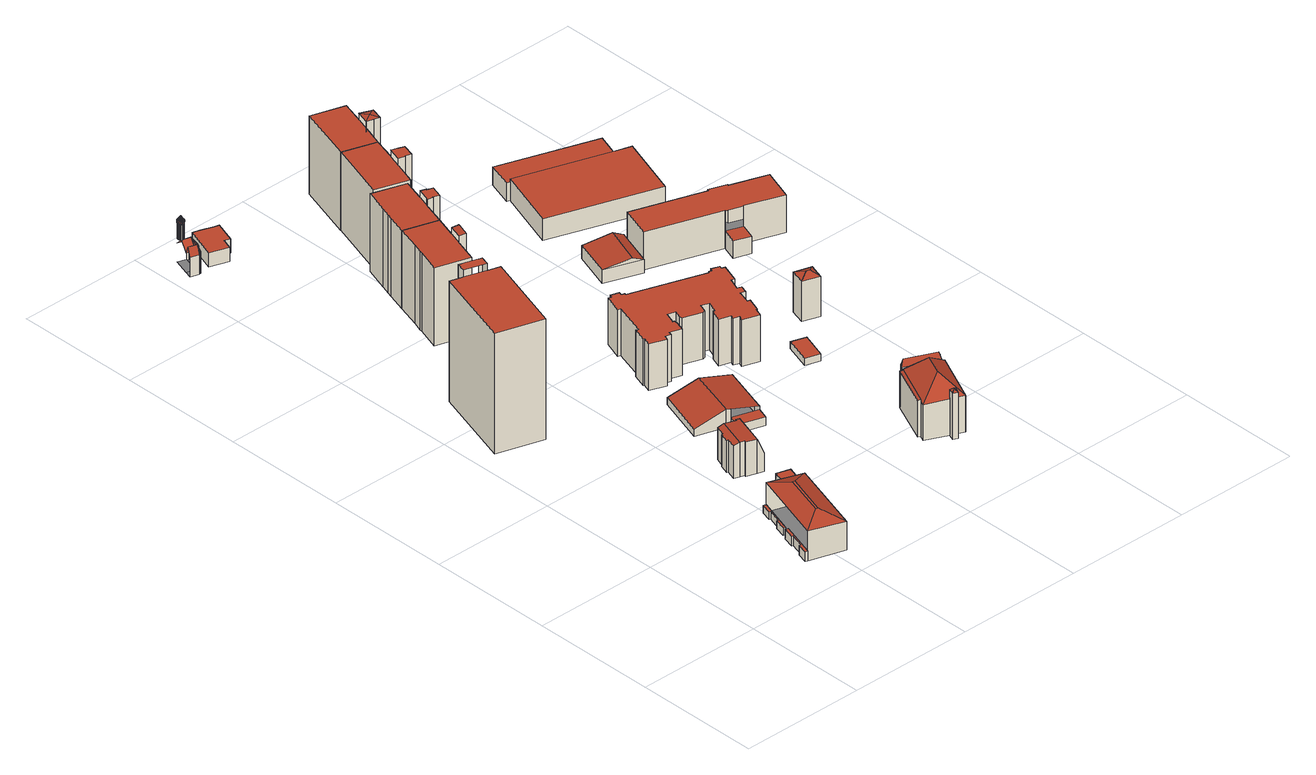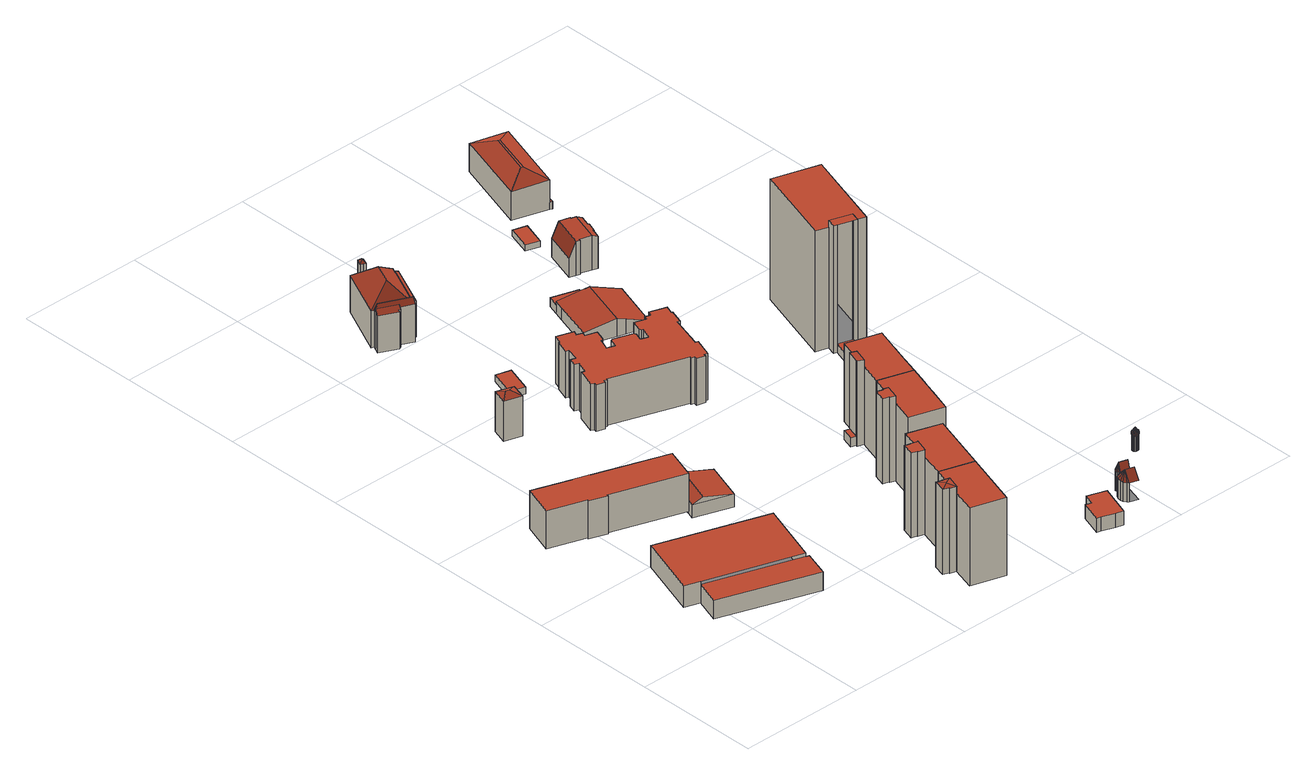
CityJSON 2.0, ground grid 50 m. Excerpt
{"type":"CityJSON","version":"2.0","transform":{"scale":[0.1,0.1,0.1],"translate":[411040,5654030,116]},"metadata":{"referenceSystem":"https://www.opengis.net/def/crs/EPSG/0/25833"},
"CityObjects":{
"building1":{"type":"Building","attributes":{"Gemeindeschluessel":14612000,"Geometrietyp2DReferenz":"3000","function":"31001_9998","roofType":"9999"},"children":["building1-1","building1-2","building1-3"]},
"building1-1":{"type":"BuildingPart","attributes":{"Dachtyp_tdc":"tdcPolyFlatRoof","Dachneigung":0,"QualitaetDacherkennung":0,"Geometrietyp2DReferenz":"3000","measuredHeight":3,"roofType":"9999"},"parents":["building1"],"geometry":[{"type":"MultiSurface","lod":"2","boundaries":[[[0,1,2,3,4,5,6,7]],[[7,6,8,9]],[[6,5,10,8]],[[5,4,11,10]],[[4,3,12,11]],[[3,2,13,12]],[[2,1,14,13]],[[0,7,9,15]],[[9,8,10,11,12,13,14,15]],[[15,14,1,0]]],"semantics":{"surfaces":[{"type":"RoofSurface"},{"type":"WallSurface"},{"type":"GroundSurface"},{"type":"ClosureSurface","isClosure":"1","QuelleClosure":"LoD1Solid"}],"values":[0,1,1,1,1,1,1,1,2,3]}}]},
"building1-2":{"type":"BuildingPart","attributes":{"Dachtyp_tdc":"tdcPolyFlatRoof","Dachneigung":0,"QualitaetDacherkennung":0,"Geometrietyp2DReferenz":"3000","measuredHeight":3.9,"roofType":"9999"},"parents":["building1"],"geometry":[{"type":"MultiSurface","lod":"2","boundaries":[[[16,17,18,19,20,21,22,23]],[[22,21,24,25]],[[21,20,26,24]],[[20,19,27,26]],[[19,18,28,27]],[[18,17,29,28]],[[17,16,30,29]],[[16,23,31,30]],[[31,25,24,26,27,28,29,30]],[[25,31,23,22]]],"semantics":{"surfaces":[{"type":"RoofSurface"},{"type":"WallSurface"},{"type":"GroundSurface"},{"type":"ClosureSurface","isClosure":"1","QuelleClosure":"LoD1Solid"}],"values":[0,1,1,1,1,1,1,1,2,3]}}]},
"building1-3":{"type":"BuildingPart","attributes":{"Dachtyp_tdc":"tdcCutTentRoof","Dachneigung":24.68,"QualitaetDacherkennung":60,"Geometrietyp2DReferenz":"3000","measuredHeight":14.84,"roofType":"9999"},"parents":["building1"],"geometry":[{"type":"MultiSurface","lod":"2","boundaries":[[[32,33,34,35]],[[33,36,22,25,34]],[[37,32,35,14,1]],[[33,32,38,39]],[[36,33,39,40]],[[37,36,40,41]],[[32,37,41,38]],[[41,40,39,38]],[[35,34,25,31,15,14]]],"semantics":{"surfaces":[{"type":"WallSurface"},{"type":"RoofSurface"},{"type":"GroundSurface"}],"values":[0,0,0,1,1,1,1,1,2]}}]},
"building2":{"type":"Building","attributes":{"Gemeindeschluessel":14612000,"Geometrietyp2DReferenz":"3000","function":"31001_9998","roofType":"9999"},"children":["building2-1","building2-2","building2-3"]},
"building2-1":{"type":"BuildingPart","attributes":{"Dachtyp_tdc":"tdcPolyFlatRoof","Dachneigung":0,"QualitaetDacherkennung":46,"Geometrietyp2DReferenz":"3000","measuredHeight":49.01,"roofType":"1000"},"parents":["building2"],"geometry":[{"type":"MultiSurface","lod":"2","boundaries":[[[42,43,44,45]],[[43,46,47,44]],[[46,48,49,47]],[[48,50,51,49]],[[50,52,53,51]],[[52,50,48,46,43,42]],[[45,44,47,49,51,53]]],"semantics":{"surfaces":[{"type":"WallSurface"},{"type":"RoofSurface"},{"type":"GroundSurface"}],"values":[0,0,0,0,0,1,2]}}]},
"building2-2":{"type":"BuildingPart","attributes":{"Dachtyp_tdc":"tdcPolyFlatRoof","Dachneigung":0,"QualitaetDacherkennung":32,"Geometrietyp2DReferenz":"3000","measuredHeight":3.53,"roofType":"1000"},"parents":["building2"],"geometry":[{"type":"MultiSurface","lod":"2","boundaries":[[[54,55,56,57]],[[55,58,59,56]],[[58,60,61,59]],[[60,58,55,54]],[[57,56,59,61]]],"semantics":{"surfaces":[{"type":"WallSurface"},{"type":"RoofSurface"},{"type":"GroundSurface"}],"values":[0,0,0,1,2]}}]},
"building2-3":{"type":"BuildingPart","attributes":{"Dachtyp_tdc":"tdcPolyFlatRoof","Dachneigung":0,"QualitaetDacherkennung":19,"Geometrietyp2DReferenz":"3000","measuredHeight":51.84,"roofType":"1000"},"parents":["building2"],"geometry":[{"type":"MultiSurface","lod":"2","boundaries":[[[62,63,64,53,52]],[[63,65,54,57,64]],[[66,67,68,61,60]],[[67,69,42,45,68]],[[69,67,66,65,63,62]],[[53,64,57,61,68,45]]],"semantics":{"surfaces":[{"type":"WallSurface"},{"type":"RoofSurface"},{"type":"GroundSurface"}],"values":[0,0,0,0,1,2]}}]},
"building3":{"type":"Building","attributes":{"Dachtyp_tdc":"tdcPolyFlatRoof","Gemeindeschluessel":14612000,"Dachneigung":0,"QualitaetDacherkennung":91,"Geometrietyp2DReferenz":"3000","measuredHeight":2.31,"function":"31001_9998","roofType":"1000"},"geometry":[{"type":"Solid","lod":"2","boundaries":[[[[70,71,72,73]],[[71,74,75,72]],[[74,76,77,75]],[[76,70,73,77]],[[76,74,71,70]],[[73,72,75,77]]]],"semantics":{"surfaces":[{"type":"WallSurface"},{"type":"RoofSurface"},{"type":"GroundSurface"}],"values":[[0,0,0,0,1,2]]}}]},
"building4":{"type":"Building","attributes":{"Dachtyp_tdc":"tdcCutGableRoof","Gemeindeschluessel":14612000,"Dachneigung":67.94,"QualitaetDacherkennung":32,"Geometrietyp2DReferenz":"3000","measuredHeight":14.08,"function":"31001_9998","roofType":"9999"},"geometry":[{"type":"Solid","lod":"2","boundaries":[[[[78,79,80,81]],[[79,82,83,80]],[[82,84,85,83]],[[84,86,87,85]],[[86,88,89,87]],[[88,90,91,89]],[[90,92,93,91]],[[92,94,95,93]],[[94,96,97,95]],[[96,98,99,97]],[[98,100,101,99]],[[100,102,103,101]],[[102,104,105,103]],[[104,106,107,105]],[[106,108,109,107]],[[108,78,81,109]],[[104,102,100,98]],[[92,90,88,86,84,82,79,78]],[[98,96,94,92,78,108,106,104]],[[81,80,83,85,87,89,91,93,95,97,99,101,103,105,107,109]]]],"semantics":{"surfaces":[{"type":"WallSurface"},{"type":"RoofSurface"},{"type":"GroundSurface"}],"values":[[0,0,0,0,0,0,0,0,0,0,0,0,0,0,0,0,1,1,1,2]]}}]},
"building5":{"type":"Building","attributes":{"name":"Kirche des Heiligen Simeon vom Wunderbaren Berge","Gemeindeschluessel":14612000,"QualitaetDacherkennung":100,"Geometrietyp2DReferenz":"3000","function":"31001_3041","roofType":"9999"},"children":["building5-1","building5-2","building5-3","building5-4","building5-5","building5-6","building5-7"]},
"building5-1":{"type":"BuildingPart","attributes":{"Dachtyp_tdc":"tdcPolyFlatRoof","Dachneigung":0,"QualitaetDacherkennung":100,"Geometrietyp2DReferenz":"3000","measuredHeight":5.91,"roofType":"1000"},"parents":["building5"],"geometry":[{"type":"MultiSurface","lod":"2","boundaries":[[[110,111,112,113]],[[111,114,115,112]],[[114,116,117,115]],[[116,118,119,117]],[[118,120,121,119]],[[120,122,123,121]],[[122,124,125,123]],[[126,127,128,129]],[[127,130,131,128]],[[130,132,133,131]],[[132,134,135,133]],[[134,136,137,135]],[[136,138,139,137]],[[138,140,141,139]],[[140,110,113,141]],[[113,112,115,117,119,121,123,125,142,143,129,128,131,133,135,137,139,141]],[[124,144,142,125]],[[144,145,143,142]],[[145,126,129,143]]],"semantics":{"surfaces":[{"type":"WallSurface"},{"type":"GroundSurface"}],"values":[0,0,0,0,0,0,0,0,0,0,0,0,0,0,0,1,0,0,0]}}]},
"building5-2":{"type":"BuildingPart","attributes":{"Dachtyp_tdc":"tdcTentRoof","Dachneigung":58.6,"QualitaetDacherkennung":100,"Geometrietyp2DReferenz":"3000","measuredHeight":1.21,"roofType":"4000"},"parents":["building5"],"geometry":[{"type":"Solid","lod":"2","boundaries":[[[[146,147,148]],[[149,146,148]],[[150,149,148]],[[151,150,148]],[[152,151,148]],[[153,152,148]],[[154,153,148]],[[155,154,148]],[[156,155,148]],[[157,156,148]],[[158,157,148]],[[159,158,148]],[[160,159,148]],[[161,160,148]],[[162,161,148]],[[163,162,148]],[[164,163,148]],[[147,164,148]],[[147,146,149,150,151,152,153,154,155,156,157,158,159,160,161,162,163,164]]]],"semantics":{"surfaces":[{"type":"RoofSurface"},{"type":"GroundSurface"}],"values":[[0,0,0,0,0,0,0,0,0,0,0,0,0,0,0,0,0,0,1]]}}]},
"building5-3":{"type":"BuildingPart","attributes":{"Dachtyp_tdc":"tdcFreeFormRoof","Dachneigung":82.31,"QualitaetDacherkennung":100,"Geometrietyp2DReferenz":"3000","measuredHeight":2.2,"roofType":"5000"},"parents":["building5"],"geometry":[{"type":"MultiSurface","lod":"2","boundaries":[[[165,166,167]],[[165,167,168]],[[165,168,169]],[[165,169,170]],[[165,170,171]],[[165,171,172]],[[165,172,173]],[[165,173,174]],[[165,174,175]],[[165,175,176]],[[165,176,177]],[[165,177,178]],[[165,178,179]],[[165,179,180]],[[165,180,181]],[[165,181,182]],[[165,182,183]],[[165,183,166]],[[166,184,163,167]],[[167,163,162,168]],[[168,162,185,169]],[[169,185,186,170]],[[170,186,187,171]],[[171,187,188,172]],[[172,188,157,173]],[[173,157,189,174]],[[174,189,155,175]],[[175,155,190,176]],[[176,190,191,177]],[[177,191,152,178]],[[178,152,151,179]],[[179,151,150,180]],[[180,150,149,181]],[[181,149,192,182]],[[182,192,147,183]],[[183,147,184,166]],[[184,193,194,163]],[[163,194,195,162]],[[162,195,196,185]],[[185,196,197,186]],[[186,197,198,187]],[[187,198,199,188]],[[188,199,200,157]],[[157,200,201,189]],[[189,201,202,155]],[[155,202,203,190]],[[190,203,204,191]],[[191,204,205,152]],[[152,205,206,151]],[[151,206,207,150]],[[150,207,208,149]],[[149,208,209,192]],[[192,209,210,147]],[[147,210,193,184]],[[193,211,212,194]],[[194,212,213,195]],[[195,213,214,196]],[[196,214,215,197]],[[197,215,216,198]],[[198,216,217,199]],[[199,217,218,200]],[[200,218,219,201]],[[201,219,220,202]],[[202,220,221,203]],[[203,221,222,204]],[[204,222,223,205]],[[205,223,224,206]],[[206,224,225,207]],[[207,225,226,208]],[[208,226,227,209]],[[209,227,228,210]],[[210,228,211,193]],[[211,229,230,212]],[[212,230,231,213]],[[213,231,232,214]],[[214,232,233,215]],[[215,233,234,216]],[[216,234,235,217]],[[217,235,236,218]],[[218,236,237,219]],[[219,237,238,220]],[[220,238,239,221]],[[221,239,240,222]],[[222,240,241,223]],[[223,241,242,224]],[[224,242,243,225]],[[225,243,244,226]],[[226,244,245,227]],[[227,245,246,228]],[[228,246,229,211]],[[229,247,248,230]],[[230,248,249,231]],[[231,249,250,232]],[[232,250,251,233]],[[233,251,252,234]],[[234,252,253,235]],[[235,253,254,236]],[[236,254,255,237]],[[237,255,256,238]],[[238,256,257,239]],[[239,257,258,240]],[[240,258,259,241]],[[241,259,260,242]],[[242,260,261,243]],[[243,261,262,244]],[[244,262,263,245]],[[245,263,264,246]],[[246,264,247,229]],[[247,265,266,248]],[[248,266,267,249]],[[249,267,268,250]],[[250,268,269,251]],[[251,269,270,252]],[[252,270,271,253]],[[253,271,272,254]],[[254,272,273,255]],[[255,273,274,256]],[[256,274,275,257]],[[257,275,276,258]],[[258,276,277,259]],[[259,277,278,260]],[[260,278,279,261]],[[261,279,280,262]],[[262,280,281,263]],[[263,281,282,264]],[[264,282,265,247]],[[265,283,284,266]],[[266,284,285,267]],[[267,285,286,268]],[[268,286,287,269]],[[269,287,288,270]],[[270,288,289,271]],[[271,289,290,272]],[[272,290,291,273]],[[273,291,292,274]],[[274,292,293,275]],[[275,293,294,276]],[[276,294,295,277]],[[277,295,296,278]],[[278,296,297,279]],[[279,297,298,280]],[[280,298,299,281]],[[281,299,300,282]],[[282,300,283,265]],[[283,301,302,284]],[[284,302,303,285]],[[285,303,304,286]],[[286,304,305,287]],[[287,305,306,288]],[[288,306,307,289]],[[289,307,308,290]],[[290,308,309,291]],[[291,309,310,292]],[[292,310,311,293]],[[293,311,312,294]],[[294,312,313,295]],[[295,313,314,296]],[[296,314,315,297]],[[297,315,316,298]],[[298,316,317,299]],[[299,317,318,300]],[[300,318,301,283]]],"semantics":{"surfaces":[{"type":"RoofSurface"}],"values":[0,0,0,0,0,0,0,0,0,0,0,0,0,0,0,0,0,0,0,0,0,0,0,0,0,0,0,0,0,0,0,0,0,0,0,0,0,0,0,0,0,0,0,0,0,0,0,0,0,0,0,0,0,0,0,0,0,0,0,0,0,0,0,0,0,0,0,0,0,0,0,0,0,0,0,0,0,0,0,0,0,0,0,0,0,0,0,0,0,0,0,0,0,0,0,0,0,0,0,0,0,0,0,0,0,0,0,0,0,0,0,0,0,0,0,0,0,0,0,0,0,0,0,0,0,0,0,0,0,0,0,0,0,0,0,0,0,0,0,0,0,0,0,0,0,0,0,0,0,0,0,0,0,0,0,0,0,0,0,0,0,0]}}]},
"building5-4":{"type":"BuildingPart","attributes":{"Dachtyp_tdc":"tdcGableRoof","Dachneigung":66.3,"QualitaetDacherkennung":100,"Geometrietyp2DReferenz":"3000","measuredHeight":11.16,"roofType":"3100"},"parents":["building5"],"geometry":[{"type":"MultiSurface","lod":"2","boundaries":[[[319,320,321,322]],[[320,319,323,324]],[[325,326,324,323]],[[322,321,327,328]]],"semantics":{"surfaces":[{"type":"WallSurface"},{"type":"RoofSurface"},{"type":"GroundSurface"}],"values":[0,1,1,2]}}]},
"building5-5":{"type":"BuildingPart","attributes":{"Dachtyp_tdc":"tdcTentRoof","Dachneigung":89.99,"QualitaetDacherkennung":100,"Geometrietyp2DReferenz":"3000","measuredHeight":11.16,"roofType":"4000"},"parents":["building5"],"geometry":[{"type":"MultiSurface","lod":"2","boundaries":[[[329,330,331,332]],[[330,333,334,331]],[[333,335,336,334]],[[335,319,322,336]],[[325,337,338,328]],[[337,339,340,338]],[[339,341,342,340]],[[341,329,332,342]],[[330,329,323]],[[333,330,323]],[[335,333,323]],[[319,335,323]],[[337,325,323]],[[339,337,323]],[[341,339,323]],[[329,341,323]],[[332,331,334,336,322,328,338,340,342]]],"semantics":{"surfaces":[{"type":"WallSurface"},{"type":"RoofSurface"},{"type":"GroundSurface"}],"values":[0,0,0,0,0,0,0,0,1,1,1,1,1,1,1,1,2]}}]},
"building5-6":{"type":"BuildingPart","attributes":{"Dachtyp_tdc":"tdcGableRoof","Dachneigung":44.68,"QualitaetDacherkennung":100,"Geometrietyp2DReferenz":"3000","measuredHeight":11.16,"roofType":"3100"},"parents":["building5"],"geometry":[{"type":"MultiSurface","lod":"2","boundaries":[[[326,325,343,344]],[[345,346,344,343]],[[328,327,347,348]]],"semantics":{"surfaces":[{"type":"RoofSurface"},{"type":"GroundSurface"}],"values":[0,0,1]}}]},
"building5-7":{"type":"BuildingPart","attributes":{"Dachtyp_tdc":"tdcTentRoof","Dachneigung":90,"QualitaetDacherkennung":100,"Geometrietyp2DReferenz":"3000","measuredHeight":11.16,"roofType":"4000"},"parents":["building5"],"geometry":[{"type":"MultiSurface","lod":"2","boundaries":[[[349,350,351,352]],[[350,353,354,351]],[[353,355,356,354]],[[355,325,328,356]],[[345,357,358,348]],[[357,359,360,358]],[[359,361,362,360]],[[361,349,352,362]],[[350,349,343]],[[353,350,343]],[[355,353,343]],[[325,355,343]],[[357,345,343]],[[359,357,343]],[[361,359,343]],[[349,361,343]],[[352,351,354,356,328,348,358,360,362]]],"semantics":{"surfaces":[{"type":"WallSurface"},{"type":"RoofSurface"},{"type":"GroundSurface"}],"values":[0,0,0,0,0,0,0,0,1,1,1,1,1,1,1,1,2]}}]},
"building6":{"type":"Building","attributes":{"Gemeindeschluessel":14612000,"Geometrietyp2DReferenz":"3000","function":"31001_9998","roofType":"9999"},"children":["building6-1","building6-2"]},
"building6-1":{"type":"BuildingPart","attributes":{"Dachtyp_tdc":"tdcPolyFlatRoof","Dachneigung":0,"QualitaetDacherkennung":65,"Geometrietyp2DReferenz":"3000","measuredHeight":3.54,"roofType":"1000"},"parents":["building6"],"geometry":[{"type":"MultiSurface","lod":"2","boundaries":[[[363,364,365,366]],[[364,367,368,365]],[[369,363,366,370]],[[369,367,364,363]],[[366,365,368,370]]],"semantics":{"surfaces":[{"type":"WallSurface"},{"type":"RoofSurface"},{"type":"GroundSurface"}],"values":[0,0,0,1,2]}}]},
"building6-2":{"type":"BuildingPart","attributes":{"Dachtyp_tdc":"tdcGableRoof","Dachneigung":10.56,"QualitaetDacherkennung":15,"Geometrietyp2DReferenz":"3000","measuredHeight":7.24,"roofType":"3100"},"parents":["building6"],"geometry":[{"type":"MultiSurface","lod":"2","boundaries":[[[371,372,373,368,367]],[[372,374,375,373]],[[374,376,377,375]],[[376,378,379,377]],[[378,380,381,379]],[[380,382,383,381]],[[382,384,385,383]],[[384,386,369,370,385]],[[380,378,376,374,372]],[[372,371,386,384,382,380]],[[370,368,373,375,377,379,381,383,385]]],"semantics":{"surfaces":[{"type":"WallSurface"},{"type":"RoofSurface"},{"type":"GroundSurface"}],"values":[0,0,0,0,0,0,0,0,1,1,2]}}]},
"building7":{"type":"Building","attributes":{"Gemeindeschluessel":14612000,"Geometrietyp2DReferenz":"3000","function":"31001_9998","roofType":"9999"},"children":["building7-1","building7-2","building7-3"]},
"building7-1":{"type":"BuildingPart","attributes":{"Dachtyp_tdc":"tdcPolyFlatRoof","Dachneigung":0,"QualitaetDacherkennung":46,"Geometrietyp2DReferenz":"3000","measuredHeight":3.7,"roofType":"1000"},"parents":["building7"],"geometry":[{"type":"MultiSurface","lod":"2","boundaries":[[[387,388,389,390]],[[388,391,392,389]],[[393,387,390,394]],[[393,391,388,387]],[[390,389,392,394]]],"semantics":{"surfaces":[{"type":"WallSurface"},{"type":"RoofSurface"},{"type":"GroundSurface"}],"values":[0,0,0,1,2]}}]},
"building7-2":{"type":"BuildingPart","attributes":{"Dachtyp_tdc":"tdcPolyFlatRoof","Dachneigung":0,"QualitaetDacherkennung":53,"Geometrietyp2DReferenz":"3000","measuredHeight":31.64,"roofType":"1000"},"parents":["building7"],"geometry":[{"type":"MultiSurface","lod":"2","boundaries":[[[395,396,397,398]],[[399,400,401,402]],[[400,403,404,401]],[[403,405,406,404]],[[405,407,408,406]],[[407,409,410,408]],[[409,411,412,410]],[[411,395,398,412]],[[411,409,407,405,403,400,399,396,395]],[[398,397,402,401,404,406,408,410,412]]],"semantics":{"surfaces":[{"type":"WallSurface"},{"type":"RoofSurface"},{"type":"GroundSurface"}],"values":[0,0,0,0,0,0,0,0,1,2]}}]},
"building7-3":{"type":"BuildingPart","attributes":{"Dachtyp_tdc":"tdcPolyFlatRoof","Dachneigung":7.32,"QualitaetDacherkennung":29,"Geometrietyp2DReferenz":"3000","measuredHeight":34.72,"roofType":"2100"},"parents":["building7"],"geometry":[{"type":"MultiSurface","lod":"2","boundaries":[[[413,397,396]],[[413,414,415,397]],[[414,416,394,415]],[[416,393,394]],[[417,418,399,402,392,391]],[[418,417,416,414,413]],[[397,415,394,392,402]]],"semantics":{"surfaces":[{"type":"WallSurface"},{"type":"RoofSurface"},{"type":"GroundSurface"}],"values":[0,0,0,0,0,1,2]}}]},
"building8":{"type":"Building","attributes":{"Dachtyp_tdc":"tdcPolyFlatRoof","Gemeindeschluessel":14612000,"Dachneigung":0,"QualitaetDacherkennung":62,"Geometrietyp2DReferenz":"3000","measuredHeight":5.75,"function":"31001_9998","roofType":"1000"},"geometry":[{"type":"Solid","lod":"2","boundaries":[[[[419,420,421,422,423,424,425,426]],[[427,428,420,419]],[[428,429,421,420]],[[429,430,422,421]],[[430,431,423,422]],[[431,432,424,423]],[[432,433,425,424]],[[433,434,426,425]],[[434,427,419,426]],[[434,433,432,431,430,429,428,427]]]],"semantics":{"surfaces":[{"type":"GroundSurface"},{"type":"WallSurface"},{"type":"RoofSurface"}],"values":[[0,1,1,1,1,1,1,1,1,2]]}}]},
"building9":{"type":"Building","attributes":{"Gemeindeschluessel":14612000,"Geometrietyp2DReferenz":"3000","function":"31001_9998","roofType":"9999"},"children":["building9-1","building9-2"]},
"building9-1":{"type":"BuildingPart","attributes":{"Dachtyp_tdc":"tdcPolyFlatRoof","Dachneigung":0,"QualitaetDacherkennung":23,"Geometrietyp2DReferenz":"3000","measuredHeight":34.43,"roofType":"1000"},"parents":["building9"],"geometry":[{"type":"MultiSurface","lod":"2","boundaries":[[[435,436,437,438]],[[436,439,440,437]],[[439,441,442,440]],[[441,443,442]],[[444,445,446,447,448]],[[445,449,450,446]],[[449,451,452,450]],[[451,435,438,452]],[[451,449,445,444,441,439,436,435]],[[438,437,440,442,447,446,450,452]]],"semantics":{"surfaces":[{"type":"WallSurface"},{"type":"RoofSurface"},{"type":"GroundSurface"}],"values":[0,0,0,0,0,0,0,0,1,2]}}]},
"building9-2":{"type":"BuildingPart","attributes":{"Dachtyp_tdc":"tdcPolyFlatRoof","Dachneigung":0,"QualitaetDacherkennung":56,"Geometrietyp2DReferenz":"3000","measuredHeight":31.62,"roofType":"1000"},"parents":["building9"],"geometry":[{"type":"MultiSurface","lod":"2","boundaries":[[[443,395,398,442]],[[395,411,412,398]],[[411,453,454,412]],[[453,455,456,454]],[[455,457,458,456]],[[457,459,460,458]],[[459,461,462,460]],[[461,448,447,462]],[[461,459,457,455,453,411,395,443,448]],[[442,398,412,454,456,458,460,462,447]]],"semantics":{"surfaces":[{"type":"WallSurface"},{"type":"RoofSurface"},{"type":"GroundSurface"}],"values":[0,0,0,0,0,0,0,0,1,2]}}]},
"building10":{"type":"Building","attributes":{"name":"Landeskirchenamt","Dachtyp_tdc":"tdcPolyFlatRoof","Gemeindeschluessel":14612000,"Dachneigung":0,"QualitaetDacherkennung":69,"Geometrietyp2DReferenz":"3000","measuredHeight":18.89,"function":"31001_3010","roofType":"1000"},"geometry":[{"type":"Solid","lod":"2","boundaries":[[[[463,464,465,466]],[[464,467,468,465]],[[467,469,470,468]],[[469,471,472,470]],[[471,473,474,472]],[[473,475,476,474]],[[475,477,478,476]],[[477,479,480,478]],[[479,481,482,480]],[[481,483,484,482]],[[483,485,486,484]],[[485,487,488,486]],[[487,489,490,488]],[[489,491,492,490]],[[491,493,494,492]],[[493,495,496,494]],[[495,497,498,496]],[[497,499,500,498]],[[499,501,502,500]],[[501,503,504,502]],[[503,505,506,504]],[[505,507,508,506]],[[507,509,510,508]],[[509,511,512,510]],[[511,513,514,512]],[[513,515,516,514]],[[515,517,518,516]],[[517,519,520,518]],[[519,521,522,520]],[[521,523,524,522]],[[523,525,526,524]],[[525,527,528,526]],[[527,529,530,528]],[[529,531,532,530]],[[531,533,534,532]],[[533,535,536,534]],[[535,537,538,536]],[[537,539,540,538]],[[539,541,542,540]],[[541,543,544,542]],[[543,545,546,544]],[[545,547,548,546]],[[547,549,550,548]],[[549,551,552,550]],[[551,553,554,552]],[[553,555,556,554]],[[555,557,558,556]],[[557,559,560,558]],[[559,561,562,560]],[[561,563,564,562]],[[563,565,566,564]],[[565,567,568,566]],[[567,569,570,568]],[[569,571,572,570]],[[571,573,574,572]],[[573,463,466,574]],[[573,571,569,567,565,563,561,559,557,555,553,551,549,547,545,543,541,539,537,535,533,531,529,527,525,523,521,519,517,515,513,511,509,507,505,503,501,499,497,495,493,491,489,487,485,483,481,479,477,475,473,471,469,467,464,463]],[[466,465,468,470,472,474,476,478,480,482,484,486,488,490,492,494,496,498,500,502,504,506,508,510,512,514,516,518,520,522,524,526,528,530,532,534,536,538,540,542,544,546,548,550,552,554,556,558,560,562,564,566,568,570,572,574]]]],"semantics":{"surfaces":[{"type":"WallSurface"},{"type":"RoofSurface"},{"type":"GroundSurface"}],"values":[[0,0,0,0,0,0,0,0,0,0,0,0,0,0,0,0,0,0,0,0,0,0,0,0,0,0,0,0,0,0,0,0,0,0,0,0,0,0,0,0,0,0,0,0,0,0,0,0,0,0,0,0,0,0,0,0,1,2]]}}]},
"building11":{"type":"Building","attributes":{"Gemeindeschluessel":14612000,"Geometrietyp2DReferenz":"3000","function":"31001_9998","roofType":"9999"},"children":["building11-1","building11-2","building11-3","building11-4","building11-5"]},
"building11-1":{"type":"BuildingPart","attributes":{"Dachtyp_tdc":"tdcFreeFormRoof","Dachneigung":48.16,"QualitaetDacherkennung":7,"Geometrietyp2DReferenz":"3000","measuredHeight":19.71,"roofType":"5000"},"parents":["building11"],"geometry":[{"type":"MultiSurface","lod":"2","boundaries":[[[575,576,577,578]],[[576,579,580,577]],[[579,581,580]],[[582,575,578,583,584]],[[585,586,579,576]],[[585,576,575]],[[586,585,575,582]],[[586,582,579]],[[578,577,580,583]]],"semantics":{"surfaces":[{"type":"WallSurface"},{"type":"RoofSurface"},{"type":"GroundSurface"}],"values":[0,0,0,0,1,1,1,1,2]}}]},
"building11-2":{"type":"BuildingPart","attributes":{"Dachtyp_tdc":"tdcHipRoof","Dachneigung":43.94,"QualitaetDacherkennung":44,"Geometrietyp2DReferenz":"3000","measuredHeight":21.59,"roofType":"3200"},"parents":["building11"],"geometry":[{"type":"MultiSurface","lod":"2","boundaries":[[[587,588,589,590]],[[588,591,592,589]],[[591,584,583,592]],[[581,593,594,580]],[[593,595,596,594]],[[593,581,584,591,597]],[[588,587,598,599]],[[591,588,599,597]],[[598,600,601,595,593,597,599]],[[602,590,589,592,583,580,594,596,603]]],"semantics":{"surfaces":[{"type":"WallSurface"},{"type":"RoofSurface"},{"type":"GroundSurface"}],"values":[0,0,0,0,0,1,1,1,1,2]}}]},
"building11-3":{"type":"BuildingPart","attributes":{"Dachtyp_tdc":"tdcPolyFlatRoof","Dachneigung":16.82,"QualitaetDacherkennung":42,"Geometrietyp2DReferenz":"3000","measuredHeight":15.06,"roofType":"2100"},"parents":["building11"],"geometry":[{"type":"MultiSurface","lod":"2","boundaries":[[[604,605,603,606]],[[605,601,603]],[[607,608,609,596,595]],[[608,604,606,609]],[[608,607,605,604]],[[606,603,596,609]]],"semantics":{"surfaces":[{"type":"WallSurface"},{"type":"RoofSurface"},{"type":"GroundSurface"}],"values":[0,0,0,0,1,2]}}]},
"building11-4":{"type":"BuildingPart","attributes":{"Dachtyp_tdc":"tdcFreeFormRoof","Dachneigung":75.26,"QualitaetDacherkennung":19,"Geometrietyp2DReferenz":"3000","measuredHeight":18.11,"roofType":"5000"},"parents":["building11"],"geometry":[{"type":"MultiSurface","lod":"2","boundaries":[[[610,611,587,590,612]],[[613,614,615,602,598]],[[614,616,617,615]],[[613,611,618,619]],[[600,620,600,613]],[[611,610,618]],[[610,616,614,619,618]],[[614,613,619]],[[612,590,602,603,602,615,617]]],"semantics":{"surfaces":[{"type":"WallSurface"},{"type":"RoofSurface"},{"type":"GroundSurface"}],"values":[0,0,0,1,1,1,1,1,2]}}]},
"building11-5":{"type":"BuildingPart","attributes":{"Dachtyp_tdc":"tdcPolyFlatRoof","Dachneigung":31.64,"QualitaetDacherkennung":36,"Geometrietyp2DReferenz":"3000","measuredHeight":16.41,"roofType":"2100"},"parents":["building11"],"geometry":[{"type":"MultiSurface","lod":"2","boundaries":[[[621,622,623,624]],[[622,625,626,623]],[[625,627,628,626]],[[627,629,610,612,628]],[[630,621,624,617,616]],[[630,629,627,625,622,621]],[[624,623,626,628,612,617]]],"semantics":{"surfaces":[{"type":"WallSurface"},{"type":"RoofSurface"},{"type":"GroundSurface"}],"values":[0,0,0,0,0,1,2]}}]},
"building12":{"type":"Building","attributes":{"Gemeindeschluessel":14612000,"Geometrietyp2DReferenz":"3000","function":"31001_9998","roofType":"9999"},"children":["building12-1","building12-2"]},
"building12-1":{"type":"BuildingPart","attributes":{"Dachtyp_tdc":"tdcPolyFlatRoof","Dachneigung":0,"QualitaetDacherkennung":20,"Geometrietyp2DReferenz":"3000","measuredHeight":34.43,"roofType":"1000"},"parents":["building12"],"geometry":[{"type":"MultiSurface","lod":"2","boundaries":[[[631,632,633,634]],[[632,635,636,633]],[[635,637,638,636]],[[637,639,640,641,638]],[[642,643,644]],[[642,645,646,643]],[[645,647,648,646]],[[647,649,650,648]],[[649,631,634,650]],[[649,647,645,642,651,652,639,637,635,632,631]],[[634,633,636,638,641,653,654,643,646,648,650]]],"semantics":{"surfaces":[{"type":"WallSurface"},{"type":"RoofSurface"},{"type":"GroundSurface"}],"values":[0,0,0,0,0,0,0,0,0,1,2]}}]},
"building12-2":{"type":"BuildingPart","attributes":{"Dachtyp_tdc":"tdcPolyFlatRoof","Dachneigung":0,"QualitaetDacherkennung":57,"Geometrietyp2DReferenz":"3000","measuredHeight":31.61,"roofType":"1000"},"parents":["building12"],"geometry":[{"type":"MultiSurface","lod":"2","boundaries":[[[640,655,656,641]],[[655,657,658,656]],[[657,659,660,658]],[[659,661,662,660]],[[661,644,643,662]],[[644,661,659,657,655,640,663,664]],[[654,653,641,656,658,660,662,643]]],"semantics":{"surfaces":[{"type":"WallSurface"},{"type":"RoofSurface"},{"type":"GroundSurface"}],"values":[0,0,0,0,0,1,2]}}]},
"building13":{"type":"Building","attributes":{"Dachtyp_tdc":"tdcPolyFlatRoof","Gemeindeschluessel":14612000,"Dachneigung":0,"QualitaetDacherkennung":73,"Geometrietyp2DReferenz":"3000","measuredHeight":2.85,"function":"31001_9998","roofType":"1000"},"geometry":[{"type":"Solid","lod":"2","boundaries":[[[[665,666,667,668]],[[666,669,670,667]],[[669,671,672,670]],[[671,665,668,672]],[[671,669,666,665]],[[668,667,670,672]]]],"semantics":{"surfaces":[{"type":"WallSurface"},{"type":"RoofSurface"},{"type":"GroundSurface"}],"values":[[0,0,0,0,1,2]]}}]},
"building14":{"type":"Building","attributes":{"Gemeindeschluessel":14612000,"Geometrietyp2DReferenz":"3000","function":"31001_9998","roofType":"9999"},"children":["building14-1","building14-2"]},
"building14-1":{"type":"BuildingPart","attributes":{"Dachtyp_tdc":"tdcPolyFlatRoof","Dachneigung":0,"QualitaetDacherkennung":58,"Geometrietyp2DReferenz":"3000","measuredHeight":31.68,"roofType":"1000"},"parents":["building14"],"geometry":[{"type":"MultiSurface","lod":"2","boundaries":[[[673,674,675,676]],[[677,661,678,679]],[[661,659,680,678]],[[659,681,682,680]],[[681,673,676,682]],[[681,659,661,677,683,684,685,686,674,673]],[[676,675,687,688,689,690,679,678,680,682]]],"semantics":{"surfaces":[{"type":"WallSurface"},{"type":"RoofSurface"},{"type":"GroundSurface"}],"values":[0,0,0,0,0,1,2]}}]},
"building14-2":{"type":"BuildingPart","attributes":{"Dachtyp_tdc":"tdcFreeFormRoof","Dachneigung":11.95,"QualitaetDacherkennung":16,"Geometrietyp2DReferenz":"3000","measuredHeight":34.98,"roofType":"5000"},"parents":["building14"],"geometry":[{"type":"MultiSurface","lod":"2","boundaries":[[[691,692,693,675,674]],[[692,694,695,693]],[[694,696,697,695]],[[696,698,699,697]],[[698,700,701,699]],[[700,702,703,701]],[[702,704,705,703]],[[704,706,679,705]],[[706,677,679]],[[707,708,684,689,690,683]],[[708,707,706,704,702,700,709]],[[700,698,710,709]],[[698,696,694,692,691,711,712,710]],[[712,708,709,710]],[[675,693,695,697,699,701,703,705,679,690,689,688,687]]],"semantics":{"surfaces":[{"type":"WallSurface"},{"type":"RoofSurface"},{"type":"GroundSurface"}],"values":[0,0,0,0,0,0,0,0,0,0,1,1,1,1,2]}}]},
"building15":{"type":"Building","attributes":{"Dachtyp_tdc":"tdcFreeFormRoof","Gemeindeschluessel":14612000,"Dachneigung":10.02,"QualitaetDacherkennung":11,"Geometrietyp2DReferenz":"3000","measuredHeight":7.33,"function":"31001_9998","roofType":"5000"},"geometry":[{"type":"Solid","lod":"2","boundaries":[[[[713,714,715,716]],[[714,717,718,715]],[[717,719,720,718]],[[719,721,722,720]],[[721,723,724,722]],[[723,713,716,724]],[[723,721,725,726,714,713]],[[726,725,719,717]],[[717,714,726]],[[721,719,725]],[[716,715,718,720,722,724]]]],"semantics":{"surfaces":[{"type":"WallSurface"},{"type":"RoofSurface"},{"type":"GroundSurface"}],"values":[[0,0,0,0,0,0,1,1,0,0,2]]}}]},
"building16":{"type":"Building","attributes":{"Dachtyp_tdc":"tdcFreeFormRoof","Gemeindeschluessel":14612000,"Dachneigung":23.93,"QualitaetDacherkennung":6,"Geometrietyp2DReferenz":"3000","measuredHeight":17.62,"function":"31001_9998","roofType":"5000"},"geometry":[{"type":"Solid","lod":"2","boundaries":[[[[727,728,729,730]],[[728,731,732,729]],[[731,733,734,732]],[[733,727,730,734]],[[735,733,731]],[[736,735,731,728]],[[736,728,727]],[[735,736,727,733]],[[730,729,732,734]]]],"semantics":{"surfaces":[{"type":"WallSurface"},{"type":"RoofSurface"},{"type":"GroundSurface"}],"values":[[0,0,0,0,1,1,1,1,2]]}}]},
"building17":{"type":"Building","attributes":{"Gemeindeschluessel":14612000,"Geometrietyp2DReferenz":"3000","function":"31001_9998","roofType":"9999"},"children":["building17-1","building17-2"]},
"building17-1":{"type":"BuildingPart","attributes":{"Dachtyp_tdc":"tdcPolyFlatRoof","Dachneigung":0,"QualitaetDacherkennung":44,"Geometrietyp2DReferenz":"3000","measuredHeight":15.39,"roofType":"1000"},"parents":["building17"],"geometry":[{"type":"MultiSurface","lod":"2","boundaries":[[[737,738,739,740]],[[738,741,742,743,739]],[[744,745,746,747,748]],[[745,749,750,746]],[[749,751,752,750]],[[751,753,754,752]],[[753,755,756,754]],[[755,757,758,756]],[[757,759,760,758]],[[759,761,762,760]],[[761,737,740,762]],[[761,759,757,755,753,751,749,745,744,741,738,737]],[[740,739,743,747,746,750,752,754,756,758,760,762]]],"semantics":{"surfaces":[{"type":"WallSurface"},{"type":"RoofSurface"},{"type":"GroundSurface"}],"values":[0,0,0,0,0,0,0,0,0,0,0,1,2]}}]},
"building17-2":{"type":"BuildingPart","attributes":{"Dachtyp_tdc":"tdcPolyFlatRoof","Dachneigung":0,"QualitaetDacherkennung":70,"Geometrietyp2DReferenz":"3000","measuredHeight":7.08,"roofType":"1000"},"parents":["building17"],"geometry":[{"type":"MultiSurface","lod":"2","boundaries":[[[742,763,764,743]],[[763,765,766,764]],[[765,748,747,766]],[[748,765,763,742]],[[743,764,766,747]]],"semantics":{"surfaces":[{"type":"WallSurface"},{"type":"RoofSurface"},{"type":"GroundSurface"}],"values":[0,0,0,1,2]}}]},
"building18":{"type":"Building","attributes":{"Gemeindeschluessel":14612000,"Geometrietyp2DReferenz":"3000","function":"31001_3211","roofType":"9999"},"children":["building18-1","building18-2"]},
"building18-1":{"type":"BuildingPart","attributes":{"Dachtyp_tdc":"tdcPolyFlatRoof","Dachneigung":0,"QualitaetDacherkennung":81,"Geometrietyp2DReferenz":"3000","measuredHeight":7.49,"roofType":"1000"},"parents":["building18"],"geometry":[{"type":"MultiSurface","lod":"2","boundaries":[[[767,768,769,770]],[[771,772,773,774]],[[772,775,776,773]],[[775,767,770,776]],[[775,772,771,768,767]],[[770,769,774,773,776]]],"semantics":{"surfaces":[{"type":"WallSurface"},{"type":"RoofSurface"},{"type":"GroundSurface"}],"values":[0,0,0,0,1,2]}}]},
"building18-2":{"type":"BuildingPart","attributes":{"Dachtyp_tdc":"tdcPolyFlatRoof","Dachneigung":0,"QualitaetDacherkennung":81,"Geometrietyp2DReferenz":"3000","measuredHeight":8.86,"roofType":"1000"},"parents":["building18"],"geometry":[{"type":"MultiSurface","lod":"2","boundaries":[[[777,769,768]],[[777,778,779,769]],[[778,780,781,779]],[[780,782,783,781]],[[782,784,774,783]],[[784,771,774]],[[782,780,778,777,784]],[[769,779,781,783,774]]],"semantics":{"surfaces":[{"type":"WallSurface"},{"type":"RoofSurface"},{"type":"GroundSurface"}],"values":[0,0,0,0,0,0,1,2]}}]}
},
"vertices":[
[352,213,149],[398,355,149],[388,358,149],[375,317,149],[380,315,149],[362,259,149],[357,261,149],[343,216,149],[357,261,119],[343,216,119],[362,259,119],[380,315,119],[375,317,119],[388,358,119],[398,355,119],[352,213,119],
[336,197,158],[322,152,158],[328,150,158],[310,94,158],[304,96,158],[291,54,158],[301,51,158],[346,193,158],[291,54,119],[301,51,119],[304,96,119],[310,94,119],[328,150,119],[322,152,119],[336,197,119],[346,193,119],
[535,312,234],[439,7,234],[439,7,119],[535,312,119],[301,51,239],[398,355,239],[446,264,267],[392,96,267],[382,99,267],[435,268,267],
[249,1552,574],[298,1537,574],[298,1537,84],[249,1552,84],[194,1209,574],[194,1209,84],[11,1266,574],[11,1266,84],[115,1594,574],[115,1594,84],[164,1579,574],[164,1579,84],
[188,1610,119],[206,1668,119],[206,1668,84],[188,1610,84],[266,1649,119],[266,1649,84],[247,1591,119],[247,1591,84],
[164,1579,602],[175,1614,602],[175,1614,84],[188,1610,602],[247,1591,602],[260,1587,602],[260,1587,84],[249,1552,602],
[616,466,134],[587,371,134],[587,371,110],[616,466,110],[533,387,134],[533,387,110],[563,483,134],[563,483,110],
[489,580,247],[469,587,237],[469,587,106],[489,580,106],[482,627,237],[482,627,106],[476,629,234],[476,629,106],[489,667,234],[489,667,106],[494,666,237],[494,666,106],[507,704,237],[507,704,106],[527,698,247],[527,698,106],[573,683,245],[573,683,106],[575,689,245],[575,689,106],[588,684,244],[588,684,106],[613,676,181],[613,676,106],[572,547,181],[572,547,106],[547,555,244],[547,555,106],[507,568,246],[507,568,106],[508,574,246],[508,574,106],
[35,2797,248],[33,2793,248],[33,2793,189],[35,2797,189],[30,2791,248],[30,2791,189],[26,2789,248],[26,2789,189],[21,2789,248],[21,2789,189],[17,2791,248],[17,2791,189],[14,2793,248],[14,2793,189],[12,2797,248],[12,2797,189],[14,2809,248],[17,2812,248],[17,2812,189],[14,2809,189],[21,2814,248],[21,2814,189],[26,2814,248],[26,2814,189],[30,2812,248],[30,2812,189],[33,2809,248],[33,2809,189],[35,2806,248],[35,2806,189],[36,2801,248],[36,2801,189],[11,2801,189],[12,2806,189],[11,2801,248],[12,2806,248],
[29,2796,268],[30,2799,268],[23,2801,280],[27,2795,268],[25,2794,268],[22,2794,268],[20,2795,268],[18,2796,268],[16,2799,268],[16,2801,268],[16,2804,268],[18,2806,268],[20,2808,268],[22,2809,268],[25,2809,268],[27,2808,268],[29,2806,268],[30,2804,268],[31,2801,268],
[23,2801,270],[27,2801,269],[27,2803,269],[26,2804,269],[25,2804,269],[24,2805,269],[23,2805,269],[22,2804,269],[21,2804,269],[20,2803,269],[20,2801,269],[20,2800,269],[21,2799,269],[22,2798,269],[23,2798,269],[24,2798,269],[25,2798,269],[26,2799,269],[27,2800,269],[30,2801,268],[27,2807,268],[25,2808,268],[22,2808,268],[20,2807,268],[17,2804,268],[17,2799,268],[18,2797,268],[29,2797,268],[33,2801,266],[33,2805,266],[31,2808,266],[28,2810,266],[25,2811,266],[22,2811,266],[18,2810,266],[16,2808,266],[14,2805,266],[13,2801,266],[14,2798,266],[16,2795,266],[18,2793,266],[22,2792,266],[25,2792,266],[28,2793,266],[31,2795,266],[33,2798,266],[36,2801,263],[35,2805,263],[33,2809,263],[29,2812,263],[25,2813,263],[21,2813,263],[17,2812,263],[14,2809,263],[12,2805,263],[11,2801,263],[12,2797,263],[14,2794,263],[17,2791,263],[21,2789,263],[25,2789,263],[29,2791,263],[33,2794,263],[35,2797,263],[37,2801,260],[36,2806,260],[34,2810,260],[30,2813,260],[26,2815,260],[21,2815,260],[17,2813,260],[13,2810,260],[11,2806,260],[10,2801,260],[11,2797,260],[13,2793,260],[17,2790,260],[21,2788,260],[26,2788,260],[30,2790,260],[34,2793,260],[36,2797,260],[37,2801,257],[37,2806,257],[34,2810,257],[30,2813,257],[26,2815,257],[21,2815,257],[16,2813,257],[13,2810,257],[10,2806,257],[9,2801,257],[10,2797,257],[13,2792,257],[16,2789,257],[21,2788,257],[26,2788,257],[30,2789,257],[34,2792,257],[37,2797,257],[37,2801,254],[36,2806,254],[34,2810,254],[30,2813,254],[26,2815,254],[21,2815,254],[17,2813,254],[13,2810,254],[11,2806,254],[10,2801,254],[11,2797,254],[13,2793,254],[17,2790,254],[21,2788,254],[26,2788,254],[30,2790,254],[34,2793,254],[36,2797,254],[35,2801,250],[35,2805,250],[33,2809,250],[29,2812,250],[25,2813,250],[21,2813,250],[17,2812,250],[14,2809,250],[12,2805,250],[11,2801,250],[12,2797,250],[14,2794,250],[17,2791,250],[21,2789,250],[25,2789,250],[29,2791,250],[33,2794,250],[35,2797,250],[33,2801,248],[33,2805,248],[31,2808,248],[28,2810,248],[25,2811,248],[22,2811,248],[18,2810,248],[16,2808,248],[14,2805,248],[14,2801,248],[14,2798,248],[16,2795,248],[18,2793,248],[22,2792,248],[25,2792,248],[28,2793,248],[31,2795,248],[33,2798,248],
[71,2762,116],[39,2772,116],[39,2772,38],[71,2762,38],[76,2776,150],[43,2786,150],[80,2790,116],[48,2800,116],[48,2800,38],[80,2790,38],
[87,2771,116],[84,2767,116],[84,2767,38],[87,2771,38],[80,2763,116],[80,2763,38],[75,2762,116],[75,2762,38],[84,2786,116],[84,2786,38],[87,2782,116],[87,2782,38],[88,2777,116],[88,2777,38],
[90,2822,150],[58,2832,150],[101,2854,116],[68,2864,116],[68,2864,38],[101,2854,38],
[113,2813,116],[107,2802,116],[107,2802,38],[113,2813,38],[97,2794,116],[97,2794,38],[85,2790,116],[85,2790,38],[107,2849,116],[107,2849,38],[113,2838,116],[113,2838,38],[115,2826,116],[115,2826,38],
[769,747,134],[666,780,134],[666,780,98],[769,747,98],[681,825,134],[681,825,98],[783,792,134],[783,792,98],
[681,825,168],[665,830,171],[665,830,98],[552,866,127],[552,866,98],[615,1064,127],[615,1064,98],[696,1039,158],[696,1039,98],[728,1029,171],[728,1029,98],[846,991,148],[846,991,98],[796,832,148],[796,832,98],[783,792,148],
[563,1988,85],[548,1940,85],[548,1940,48],[563,1988,48],[528,1946,85],[528,1946,48],[544,1994,85],[544,1994,48],
[547,2096,365],[519,2008,365],[519,2008,48],[547,2096,48],[502,1954,365],[473,1863,365],[473,1863,48],[502,1954,48],[340,1905,365],[340,1905,48],[368,1993,365],[368,1993,48],[372,2005,365],[372,2005,48],[384,2043,365],[384,2043,48],[413,2138,365],[413,2138,48],
[519,2008,392],[545,2000,395],[545,2000,48],[544,1994,395],[528,1946,395],[502,1954,392],
[145,2792,18],[188,2919,18],[216,2910,18],[266,2892,18],[283,2887,18],[254,2802,18],[232,2809,18],[217,2767,18],[145,2792,75],[188,2919,75],[216,2910,75],[266,2892,75],[283,2887,75],[254,2802,75],[232,2809,75],[217,2767,75],
[620,2172,393],[596,2180,393],[596,2180,48],[620,2172,48],[595,2176,393],[595,2176,48],[574,2182,393],[574,2182,48],[574,2182,365],[591,2237,393],[612,2230,393],[612,2230,48],[591,2237,48],[591,2237,365],[611,2226,393],[611,2226,48],[635,2219,393],[635,2219,48],
[437,2214,365],[437,2214,48],[444,2237,365],[444,2237,48],[456,2273,365],[456,2273,48],[486,2369,365],[486,2369,48],[619,2327,365],[619,2327,48],
[750,1195,262],[745,1181,262],[745,1181,73],[750,1195,73],[724,1188,262],[724,1188,73],[717,1170,262],[717,1170,73],[653,1192,262],[653,1192,73],[664,1225,262],[664,1225,73],[660,1226,262],[660,1226,73],[678,1282,262],[678,1282,73],[688,1279,262],[688,1279,73],[727,1406,262],[727,1406,73],[717,1410,262],[717,1410,73],[742,1484,262],[742,1484,73],[755,1479,262],[755,1479,73],[758,1490,262],[758,1490,73],[791,1480,262],[791,1480,73],[787,1468,262],[787,1468,73],[800,1464,262],[800,1464,73],[798,1458,262],[798,1458,73],[1091,1359,262],[1091,1359,73],[1093,1365,262],[1093,1365,73],[1104,1361,262],[1104,1361,73],[1109,1372,262],[1109,1372,73],[1141,1361,262],[1141,1361,73],[1138,1350,262],[1138,1350,73],[1150,1345,262],[1150,1345,73],[1125,1271,262],[1125,1271,73],[1112,1276,262],[1112,1276,73],[1094,1230,262],[1094,1230,73],[1111,1223,262],[1111,1223,73],[1100,1193,262],[1100,1193,73],[1082,1199,262],[1082,1199,73],[1067,1150,262],[1067,1150,73],[1077,1147,262],[1077,1147,73],[1058,1092,262],[1058,1092,73],[1053,1093,262],[1053,1093,73],[1042,1060,262],[1042,1060,73],[977,1082,262],[977,1082,73],[984,1100,262],[984,1100,73],[962,1108,262],[962,1108,73],[967,1122,262],[967,1122,73],[923,1137,262],[923,1137,73],[937,1178,262],[937,1178,73],[944,1185,262],[944,1185,73],[949,1183,262],[949,1183,73],[965,1226,262],[965,1226,73],[935,1237,262],[935,1237,73],[923,1204,262],[923,1204,73],[914,1202,262],[914,1202,73],[840,1227,262],[840,1227,73],[837,1236,262],[837,1236,73],[848,1266,262],[848,1266,73],[818,1277,262],[818,1277,73],[802,1233,262],[802,1233,73],[808,1231,262],[808,1231,73],[808,1220,262],[808,1220,73],[795,1180,262],[795,1180,73],
[1208,275,259],[1190,284,259],[1190,284,73],[1208,275,73],[1201,308,259],[1201,308,73],[1201,308,220],[1220,300,259],[1220,300,73],[1220,300,221],[1203,289,270],[1206,295,270],
[1335,489,221],[1345,485,222],[1345,485,73],[1335,489,73],[1251,285,223],[1251,285,73],[1116,348,217],[1116,348,73],[1126,370,217],[1126,370,73],[1215,382,289],[1208,548,216],[1251,461,289],[1207,546,216],[1203,537,216],[1208,548,73],[1203,537,73],
[1193,542,220],[1203,537,223],[1193,542,73],[1126,370,223],[1115,375,220],[1115,375,73],
[1341,502,226],[1335,489,226],[1341,502,73],[1208,548,226],[1214,561,226],[1214,561,73],[1266,537,226],[1266,537,73],[1332,499,254],[1217,552,253],[1203,537,181],
[1273,552,227],[1279,549,227],[1279,549,73],[1273,552,73],[1281,555,223],[1281,555,73],[1351,523,223],[1351,523,73],[1341,502,237],[1266,537,237],
[745,2440,367],[722,2447,367],[722,2447,23],[745,2440,23],[721,2445,367],[721,2445,23],[696,2453,367],[696,2453,23],[696,2452,367],[696,2452,339],[696,2452,23],[713,2506,367],[713,2506,23],[713,2506,339],[738,2498,367],[738,2498,23],[737,2496,367],[737,2496,23],[760,2488,367],[760,2488,23],[712,2506,367],[695,2452,367],[695,2452,23],[712,2506,23],
[666,2362,339],[666,2362,23],[534,2404,339],[534,2404,23],[609,2641,339],[609,2641,23],[741,2599,339],[741,2599,23],[695,2452,339],[712,2506,339],
[1129,937,105],[1163,1042,105],[1163,1042,77],[1129,937,77],[1221,1023,105],[1221,1023,77],[1187,919,105],[1187,919,77],
[813,2827,339],[785,2736,339],[785,2736,22],[813,2827,22],[768,2682,339],[741,2599,22],[768,2682,22],[609,2641,22],[681,2869,339],[681,2869,22],[767,2682,339],[768,2683,339],[784,2735,339],[784,2736,339],[784,2736,22],[784,2735,22],[768,2683,22],[767,2682,22],
[785,2736,366],[785,2735,367],[785,2735,22],[810,2727,366],[810,2727,22],[809,2725,367],[809,2725,22],[832,2717,367],[832,2717,22],[818,2669,367],[818,2669,22],[794,2676,367],[794,2676,22],[794,2675,367],[794,2675,22],[768,2682,367],[767,2682,367],[768,2683,367],[800,2700,372],[801,2701,372],[784,2736,366],[784,2735,367],
[1165,1755,84],[1164,1751,84],[1164,1751,30],[1165,1755,30],[1019,1804,84],[1019,1804,30],[1070,1956,83],[1070,1956,30],[1217,1906,83],[1217,1906,30],[1207,1879,84],[1207,1879,30],[1177,1919,103],[1124,1765,103],
[1311,1142,228],[1330,1203,228],[1330,1203,66],[1311,1142,66],[1397,1182,228],[1397,1182,66],[1377,1120,228],[1377,1120,66],[1365,1158,242],[1351,1163,242],
[1661,1586,193],[1514,1637,193],[1514,1637,39],[1661,1586,39],[1514,1636,193],[1514,1636,110],[1514,1636,39],[1449,1658,193],[1449,1659,193],[1449,1659,39],[1449,1658,39],[1449,1658,110],[1165,1755,193],[1165,1755,39],[1207,1879,193],[1207,1879,39],[1491,1783,193],[1491,1783,39],[1494,1790,193],[1494,1790,39],[1562,1766,193],[1562,1766,39],[1560,1760,193],[1560,1760,39],[1704,1711,193],[1704,1711,39],
[1493,1575,110],[1493,1575,39],[1428,1597,110],[1428,1597,39],
[1554,2366,85],[1521,2268,85],[1521,2268,10],[1554,2366,10],[1152,2390,85],[1140,2394,85],[1140,2394,10],[1152,2390,10],[1173,2495,85],[1173,2495,10],
[1521,2268,98],[1581,2248,98],[1581,2248,10],[1497,1999,98],[1497,1999,10],[1068,2144,98],[1068,2144,10],[1152,2390,98]
]}
